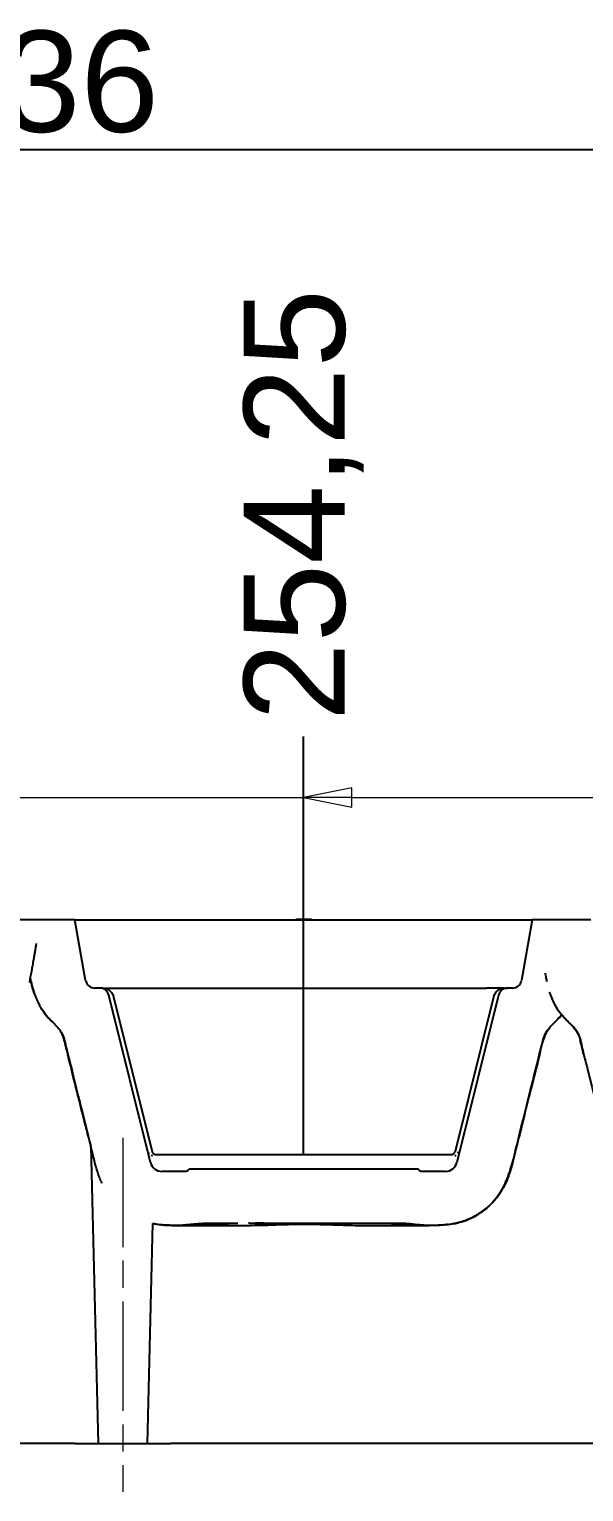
# Model space of a CAD drawing. Header units: millimetres. Extents: x 0 to 1486, y 0 to 1051.
# Drawn here: x 373.1 to 409.1, y 502.2 to 597.1 of the extents above; entities that cross this region are included whole.
import ezdxf

# ---------------------------------------------------------------- set-up
doc = ezdxf.new("R2010")
doc.units = ezdxf.units.MM
doc.header["$LTSCALE"] = 1.25
doc.linetypes.add('CHAIN', pattern=[0.3543, 0.2362, -0.0295, 0.0591, -0.0295])
for name, color, linetype, lineweight, true_color in [('Bemaßungen(DIN)', 7, 'Continuous', 5, 0x262659), ('Mittellinie(DIN)', 7, 'CHAIN', 15, 0x262659), ('Schraffur', 7, 'Continuous', 9, 0x1e1e47), ('Sichtbare Kanten(DIN)', 7, 'Continuous', 25, 0x262659)]:
    doc.layers.add(name, color=color, linetype=linetype, lineweight=lineweight, true_color=true_color)
doc.styles.add('Aktuell-DINGroßer Text', font='arial.ttf')
doc.dimstyles.new('STANDARD-DIN', dxfattribs={"dimscale": 1.25, "dimtxt": 5.25, "dimasz": 2.5, "dimexe": 3.175, "dimexo": 0, "dimgap": 0.8, "dimtad": 1, "dimrnd": 1e-08, "dimtxsty": 'Aktuell-DINGroßer Text', "dimcen": 0.09, "dimdle": 10, "dimclrd": 256, "dimclre": 256, "dimclrt": 256, "dimazin": 2, "dimtfac": 0.666667, "dimtmove": 0, "dimatfit": 3, "dimfxl": 1, "dimtolj": 1, "dimlwd": 25, "dimlwe": 25, "dimarcsym": 0})

# ---------------------------------------------------------------- blocks, each defined once
blk = doc.blocks.new('*D124')
at = {"layer": 'Bemaßungen(DIN)', "color": 250, "linetype": 'Continuous', "lineweight": 25, "true_color": 0x3f3f3f, "transparency": 16777216}
blk.add_line((390.888, 524.094), (390.888, 551.23), dxfattribs=at)
at = {"layer": 'Defpoints', "color": 0, "linetype": 'Continuous', "transparency": 16777216}
for p in [(390.888, 551.23), (645.138, 539.324), (390.888, 524.094)]:
    blk.add_point(p, dxfattribs=at)
at = {"layer": 'Bemaßungen(DIN)', "color": 179, "linetype": 'Continuous', "lineweight": 25, "true_color": 0x262659, "transparency": 16777216, "insert": (390.888, 552.23), "char_height": 6.5625, "attachment_point": 4, "rotation": 90, "style": 'Aktuell-DINGroßer Text'}
blk.add_mtext('\\A1;254,25', dxfattribs=at)
blk = doc.blocks.new('*D125')
at = {"layer": 'Bemaßungen(DIN)', "color": 250, "linetype": 'Continuous', "lineweight": 25, "true_color": 0x3f3f3f, "transparency": 16777216}
blk.add_line((355.388, 523.144), (355.388, 551.23), dxfattribs=at)
at = {"layer": 'Defpoints', "color": 0, "linetype": 'Continuous', "transparency": 16777216}
for p in [(355.388, 551.23), (645.138, 539.324), (355.388, 523.144)]:
    blk.add_point(p, dxfattribs=at)
at = {"layer": 'Bemaßungen(DIN)', "color": 179, "linetype": 'Continuous', "lineweight": 25, "true_color": 0x262659, "transparency": 16777216, "insert": (355.388, 552.23), "char_height": 6.5625, "attachment_point": 4, "rotation": 90, "style": 'Aktuell-DINGroßer Text'}
blk.add_mtext('\\A1;289,75', dxfattribs=at)
blk = doc.blocks.new('*D126')
at = {"layer": 'Bemaßungen(DIN)', "color": 250, "linetype": 'Continuous', "lineweight": 25, "true_color": 0x3f3f3f, "transparency": 16777216}
blk.add_line((321.888, 524.094), (321.888, 551.23), dxfattribs=at)
at = {"layer": 'Defpoints', "color": 0, "linetype": 'Continuous', "transparency": 16777216}
for p in [(321.888, 551.23), (645.138, 539.324), (321.888, 524.094)]:
    blk.add_point(p, dxfattribs=at)
at = {"layer": 'Bemaßungen(DIN)', "color": 179, "linetype": 'Continuous', "lineweight": 25, "true_color": 0x262659, "transparency": 16777216, "insert": (321.888, 552.23), "char_height": 6.5625, "attachment_point": 4, "rotation": 90, "style": 'Aktuell-DINGroßer Text'}
blk.add_mtext('\\A1;323,25', dxfattribs=at)
blk = doc.blocks.new('*D127')
at = {"layer": 'Bemaßungen(DIN)', "color": 250, "linetype": 'Continuous', "lineweight": 25, "true_color": 0x3f3f3f, "transparency": 16777216}
blk.add_line((288.388, 524.094), (288.388, 551.23), dxfattribs=at)
at = {"layer": 'Defpoints', "color": 0, "linetype": 'Continuous', "transparency": 16777216}
for p in [(288.388, 551.23), (645.138, 539.324), (288.388, 524.094)]:
    blk.add_point(p, dxfattribs=at)
at = {"layer": 'Bemaßungen(DIN)', "color": 179, "linetype": 'Continuous', "lineweight": 25, "true_color": 0x262659, "transparency": 16777216, "insert": (288.388, 552.23), "char_height": 6.5625, "attachment_point": 4, "rotation": 90, "style": 'Aktuell-DINGroßer Text'}
blk.add_mtext('\\A1;356,75', dxfattribs=at)
blk = doc.blocks.new('*D128')
at = {"layer": 'Bemaßungen(DIN)', "color": 250, "linetype": 'Continuous', "lineweight": 25, "true_color": 0x3f3f3f, "transparency": 16777216}
blk.add_line((254.888, 524.094), (254.888, 551.23), dxfattribs=at)
at = {"layer": 'Defpoints', "color": 0, "linetype": 'Continuous', "transparency": 16777216}
for p in [(254.888, 551.23), (645.138, 539.324), (254.888, 524.094)]:
    blk.add_point(p, dxfattribs=at)
at = {"layer": 'Bemaßungen(DIN)', "color": 179, "linetype": 'Continuous', "lineweight": 25, "true_color": 0x262659, "transparency": 16777216, "insert": (254.888, 552.23), "char_height": 6.5625, "attachment_point": 4, "rotation": 90, "style": 'Aktuell-DINGroßer Text'}
blk.add_mtext('\\A1;390,25', dxfattribs=at)
blk = doc.blocks.new('2DTransSymbol3')
at = {"layer": 'Bemaßungen(DIN)'}
for p, q in [((315.211, 438.309), (312.711, 437.809)), ((315.211, 437.309), (315.211, 438.309)), ((286.811, 437.809), (312.711, 437.809)), ((315.211, 437.809), (312.711, 437.809)), ((312.711, 437.809), (315.211, 437.309)), ((315.211, 437.809), (339.511, 437.809))]:
    blk.add_line(p, q, dxfattribs=at)
at = {"layer": 'Bemaßungen(DIN)', "flags": 128}
blk.add_lwpolyline([(315.211, 438.309), (312.711, 437.809), (315.211, 437.309), (315.211, 438.309)], dxfattribs=at)
at = {"layer": 'Bemaßungen(DIN)'}
blk.add_solid([(315.211, 438.309), (312.711, 437.809), (315.211, 437.309), (315.211, 438.309)], dxfattribs=at)
blk = doc.blocks.new('*D130')
at = {"layer": 'Bemaßungen(DIN)', "color": 250, "linetype": 'Continuous', "lineweight": 25, "true_color": 0x3f3f3f, "transparency": 16777216}
for p, q in [((305.138, 539.324), (305.138, 593.293)), ((441.138, 539.324), (441.138, 593.293)), ((308.263, 589.324), (438.013, 589.324))]:
    blk.add_line(p, q, dxfattribs=at)
at = {"layer": 'Bemaßungen(DIN)', "color": 250, "linetype": 'Continuous', "true_color": 0x3f3f3f, "transparency": 16777216}
for points in [[(308.263, 589.845), (308.263, 588.803), (305.138, 589.324)], [(438.013, 589.845), (438.013, 588.803), (441.138, 589.324)]]:
    blk.add_solid(points, dxfattribs=at)
at = {"layer": 'Defpoints', "color": 0, "linetype": 'Continuous', "transparency": 16777216}
for p in [(441.138, 589.324), (305.138, 539.324), (441.138, 539.324)]:
    blk.add_point(p, dxfattribs=at)
at = {"layer": 'Bemaßungen(DIN)', "color": 179, "linetype": 'Continuous', "lineweight": 25, "true_color": 0x262659, "transparency": 16777216, "insert": (366.2, 597.03), "char_height": 6.5625, "attachment_point": 1, "style": 'Aktuell-DINGroßer Text'}
blk.add_mtext('\\A1;136', dxfattribs=at)

msp = doc.modelspace()

# ---------------------------------------------------------------- hatches: boundary and pattern name
at = {"layer": 'Schraffur'}
h = msp.add_hatch(dxfattribs=at)
h.set_pattern_fill('ANSI31', color=256, scale=31.75, style=0)
h.set_pattern_definition([(45, (0, 0), (-2.80633, 2.80633), [])])
h.paths.add_polyline_path([(390.988, 539.329), (390.788, 539.329), (390.788, 539.324), (390.988, 539.324)])

# ---------------------------------------------------------------- linework, layer by layer
at = {"layer": 'Mittellinie(DIN)', "ltscale": 23.990969}
msp.add_line((379.138, 525.167), (379.138, 502.199), dxfattribs=at)
at = {"layer": 'Sichtbare Kanten(DIN)'}
for p, q in [((376.038, 539.324), (370.238, 539.324)), ((376.038, 539.324), (376.826, 539.324)), ((376.732, 535.39), (376.038, 539.324)), ((376.826, 539.324), (390.738, 539.324)), ((391.388, 539.334), (390.388, 539.334)), ((390.388, 539.324), (390.388, 539.334)), ((390.738, 539.329), (390.788, 539.329)), ((390.738, 539.324), (390.738, 539.329)), ((390.788, 539.324), (390.738, 539.324)), ((390.988, 539.329), (390.788, 539.329)), ((390.788, 539.329), (390.788, 539.324)), ((390.788, 539.324), (390.988, 539.324)), ((390.988, 539.329), (391.038, 539.329)), ((390.988, 539.324), (390.988, 539.329)), ((391.038, 539.324), (390.988, 539.324)), ((391.038, 539.324), (391.038, 539.329)), ((391.038, 539.324), (404.95, 539.324)), ((391.388, 539.324), (391.388, 539.334)), ((404.95, 539.324), (405.738, 539.324)), ((405.738, 539.324), (405.045, 535.39)), ((409.538, 539.324), (405.738, 539.324)), ((373.084, 535.324), (373.192, 535.324)), ((373.193, 535.324), (373.193, 535.324)), ((377.651, 534.894), (377.323, 534.894)), ((377.848, 534.894), (377.651, 534.894)), ((377.848, 534.894), (377.848, 534.894)), ((377.848, 534.894), (379.009, 534.894)), ((379.009, 534.894), (402.767, 534.894)), ((403.929, 534.894), (402.767, 534.894)), ((403.929, 534.894), (403.928, 534.894)), ((403.929, 534.894), (404.126, 534.894)), ((404.454, 534.894), (404.126, 534.894)), ((380.945, 523.562), (378.233, 534.439)), ((378.528, 534.379), (381.045, 524.283)), ((403.249, 534.379), (400.732, 524.283)), ((403.544, 534.439), (400.832, 523.562)), ((377.066, 524.632), (377.538, 505.324)), ((380.787, 524.194), (380.887, 524.219)), ((381.287, 524.094), (400.489, 524.094)), ((400.989, 524.194), (400.889, 524.219)), ((398.241, 523.144), (383.536, 523.144)), ((383.268, 522.994), (381.672, 522.994)), ((400.104, 522.994), (398.509, 522.994)), ((380.738, 505.324), (381.087, 519.607)), ((376.039, 505.324), (301.238, 505.324)), ((376.039, 505.324), (377.538, 505.324)), ((377.538, 505.324), (380.738, 505.324)), ((380.738, 505.324), (382.238, 505.324)), ((499.039, 505.324), (382.238, 505.324))]:
    msp.add_line(p, q, dxfattribs=at)
for centre, radius, start, end in [((377.323, 535.494), 0.6, 190, 270), ((377.651, 534.294), 0.6, 14, 90), ((404.126, 534.294), 0.6, 90, 166), ((404.454, 535.494), 0.6, 270, 350), ((381.672, 523.744), 0.75, 194, 270), ((400.104, 523.744), 0.75, 270, 346)]:
    msp.add_arc(centre, radius, start, end, dxfattribs=at)
for centre, major_axis, start_param, end_param in [((381.077, 524.226), (-0.103, 0.228), 1.992369, 2.529584), ((400.699, 524.226), (0.103, 0.228), 3.753602, 4.290815)]:
    msp.add_ellipse(centre, major_axis=major_axis, ratio=0.641959, start_param=start_param, end_param=end_param, dxfattribs=at)
for points, knots in [([(373.722, 539.37), (373.722, 539.37), (373.722, 539.37), (373.722, 539.369), (373.722, 539.368), (373.722, 539.366), (373.721, 539.364), (373.721, 539.359), (373.721, 539.356), (373.72, 539.346), (373.72, 539.339), (373.72, 539.33), (373.719, 539.327), (373.719, 539.324)], [0, 0, 0, 0, 0.00006756, 0.00006756, 0.000337804, 0.000337804, 0.00087831, 0.00087831, 0.001959497, 0.001959497, 0.004123614, 0.004123614, 0.005011456, 0.005011456, 0.005011456, 0.005011456]), ([(373.524, 537.777), (373.524, 537.777), (373.516, 537.73), (373.498, 537.626), (373.492, 537.59), (373.477, 537.504), (373.469, 537.454), (373.447, 537.324), (373.432, 537.24), (373.4, 537.058), (373.387, 536.982), (373.364, 536.852), (373.354, 536.799), (373.319, 536.603), (373.299, 536.486), (373.256, 536.238), (373.235, 536.114), (373.186, 535.842), (373.162, 535.709), (373.139, 535.593)], [0.6031435, 0.6031435, 0.6031435, 0.6031435, 0.6647575, 0.6647575, 0.6908763, 0.6908763, 0.7161682, 0.7161682, 0.7453957, 0.7453957, 0.7815811, 0.7815811, 0.8117989, 0.8117989, 0.9000352, 0.9000352, 0.9661231, 0.9661231, 1.0392044, 1.0392044, 1.0392044, 1.0392044]), ([(373.19, 535.324), (373.186, 535.343), (373.182, 535.363), (373.165, 535.446), (373.151, 535.514), (373.138, 535.584)], [5.19137726, 5.19137726, 5.19137726, 5.19137726, 5.19919106, 5.19919106, 5.22330644, 5.22330644, 5.22330644, 5.22330644]), ([(406.69, 535.324), (406.683, 535.355), (406.677, 535.387), (406.652, 535.51), (406.633, 535.611), (406.606, 535.76), (406.597, 535.811), (406.589, 535.858)], [5.01671927, 5.01671927, 5.01671927, 5.01671927, 5.02927575, 5.02927575, 5.06267941, 5.06267941, 5.08239951, 5.08239951, 5.08239951, 5.08239951]), ([(373.086, 535.324), (373.086, 535.324), (373.084, 535.315), (373.078, 535.284), (373.074, 535.266), (373.069, 535.243)], [0, 0, 0, 0, 0.02820622, 0.02820622, 0.04946421, 0.04946421, 0.04946421, 0.04946421]), ([(373.321, 534.786), (373.309, 534.825), (373.299, 534.862), (373.255, 535.024), (373.232, 535.126), (373.206, 535.245), (373.199, 535.278), (373.192, 535.316), (373.19, 535.324), (373.19, 535.324)], [0.1082459, 0.1082459, 0.1082459, 0.1082459, 0.1240155, 0.1240155, 0.1790898, 0.1790898, 0.2136669, 0.2136669, 0.2410018, 0.2410018, 0.2410018, 0.2410018]), ([(373.192, 535.324), (373.28, 534.907), (373.403, 534.45), (373.927, 533.344), (374.307, 532.956), (374.768, 532.495), (374.948, 532.319), (375.378, 531.695), (375.302, 531.601), (375.749, 529.906), (375.862, 529.467), (376.426, 527.131), (376.528, 526.784), (376.88, 525.356), (376.966, 525.033), (377.066, 524.632)], [-0.39929021, -0.39929021, -0.39929021, -0.39929021, -0.39679148, -0.39679148, -0.3931664, -0.3931664, -0.39090004, -0.39090004, -0.38611946, -0.38611946, -0.38445026, -0.38445026, -0.37727468, -0.37727468, -0.32049676, -0.32049676, -0.32049676, -0.32049676]), ([(373.416, 534.492), (373.416, 534.492), (373.416, 534.492), (373.412, 534.503), (373.413, 534.5), (373.393, 534.56), (373.367, 534.63), (373.321, 534.786)], [0.7907871, 0.7907871, 0.7907871, 0.7907871, 0.7921541, 0.7921541, 0.9250236, 0.9250236, 1.0599395, 1.0599395, 1.0599395, 1.0599395]), ([(377.848, 534.894), (377.917, 534.894), (377.986, 534.884), (378.116, 534.843), (378.177, 534.813), (378.289, 534.735), (378.34, 534.687), (378.439, 534.57), (378.487, 534.498), (378.52, 534.406), (378.524, 534.393), (378.528, 534.379)], [0, 0, 0, 0, 0.0206505, 0.0206505, 0.04066916, 0.04066916, 0.06156667, 0.06156667, 0.08663742, 0.08663742, 0.09083953, 0.09083953, 0.09083953, 0.09083953]), ([(403.249, 534.379), (403.257, 534.414), (403.271, 534.447), (403.308, 534.52), (403.333, 534.558), (403.407, 534.658), (403.464, 534.715), (403.595, 534.812), (403.673, 534.851), (403.811, 534.887), (403.87, 534.894), (403.928, 534.894)], [0.00000111, 0.00000111, 0.00000111, 0.00000111, 0.01070815, 0.01070815, 0.02441214, 0.02441214, 0.04800203, 0.04800203, 0.07335574, 0.07335574, 0.09085667, 0.09085667, 0.09085667, 0.09085667]), ([(407.63, 533.158), (407.602, 533.193), (407.573, 533.23), (407.383, 533.486), (407.228, 533.759), (407.051, 534.14), (406.99, 534.283), (406.922, 534.47), (406.91, 534.504), (406.888, 534.569), (406.878, 534.599), (406.868, 534.631), (406.867, 534.631), (406.867, 534.632), (406.867, 534.632), (406.867, 534.632), (406.867, 534.632), (406.867, 534.632), (406.867, 534.632), (406.867, 534.632), (406.867, 534.632), (406.867, 534.632)], [6.5142179, 6.5142179, 6.5142179, 6.5142179, 6.571912, 6.571912, 6.8763125, 6.8763125, 7.0272171, 7.0272171, 7.0627954, 7.0627954, 7.0894853, 7.0894853, 7.089798, 7.089798, 7.0899186, 7.0899186, 7.0899488, 7.0899488, 7.0899638, 7.0899638, 7.0899746, 7.0899746, 7.0899746, 7.0899746]), ([(374.282, 532.988), (374.166, 533.115), (374.046, 533.263), (373.886, 533.51), (373.852, 533.565), (373.82, 533.621)], [0.8253966, 0.8253966, 0.8253966, 0.8253966, 0.9052196, 0.9052196, 0.9273754, 0.9273754, 0.9273754, 0.9273754]), ([(374.606, 532.657), (374.6, 532.663), (374.583, 532.68), (374.542, 532.721), (374.494, 532.769), (374.441, 532.822), (374.443, 532.811), (374.281, 532.988)], [0, 0, 0, 0, 0.13168, 0.13168, 0.526671, 0.526671, 1.095072, 1.095072, 1.095072, 1.095072]), ([(387.372, 519.639), (388.216, 519.637), (389.286, 519.636), (391.204, 519.637), (391.773, 519.636), (393.437, 519.636), (393.462, 519.638), (394.645, 519.637), (394.96, 519.637), (396.666, 519.637), (397.088, 519.644), (398.373, 519.577), (398.975, 519.436), (400.774, 519.578), (401.25, 519.738), (402.082, 520.085), (402.596, 520.434), (403.343, 521.154), (403.728, 521.632), (404.376, 523.121), (404.537, 523.912), (405.501, 527.805), (405.599, 528.185), (405.917, 529.46), (406.142, 530.324), (406.403, 531.437), (406.466, 531.68), (406.816, 532.415), (407.194, 532.6), (407.641, 533.164)], [-3.644131, -3.644131, -3.644131, -3.644131, -3.487353, -3.487353, -3.421212, -3.421212, -3.293994, -3.293994, -3.239749, -3.239749, -3.043585, -3.043585, -2.657946, -2.657946, -2.348798, -2.348798, -1.776248, -1.776248, -1.290278, -1.290278, -0.798529, -0.798529, -0.642659, -0.642659, -0.313223, -0.313223, -0.220495, -0.220495, -0.002297, -0.002297, -0.002297, -0.002297]), ([(407.587, 533.088), (407.57, 533.068), (407.535, 533.028), (407.484, 532.971), (407.469, 532.956), (407.369, 532.851), (407.35, 532.832), (407.321, 532.803), (407.318, 532.8), (407.31, 532.791)], [0, 0, 0, 0, 0.095162, 0.095162, 0.273817, 0.273817, 0.809889, 0.809889, 1.094998, 1.094998, 1.094998, 1.094998]), ([(407.64, 533.152), (407.64, 533.152), (407.64, 533.152), (407.641, 533.158), (407.641, 533.163), (407.641, 533.164)], [12.2755904, 12.2755904, 12.2755904, 12.2755904, 12.3506044, 12.3506044, 12.9651301, 12.9651301, 12.9651301, 12.9651301]), ([(407.641, 533.164), (407.824, 532.938), (407.993, 532.77), (408.306, 532.458), (408.474, 532.287), (408.8, 531.797), (408.866, 531.506), (409.023, 530.776), (409.101, 530.466), (409.487, 529.019), (409.76, 527.872), (410.736, 523.906), (410.86, 523.432), (411.14, 522.488), (411.364, 521.978), (412.032, 521.034), (412.468, 520.593), (413.681, 519.808), (414.283, 519.66), (415.888, 519.376), (416.813, 519.555), (418.296, 519.662), (419.441, 519.636), (420.104, 519.637)], [-4.9801344, -4.9801344, -4.9801344, -4.9801344, -4.977648, -4.977648, -4.9747138, -4.9747138, -4.9702324, -4.9702324, -4.9668738, -4.9668738, -4.9544858, -4.9544858, -4.9239441, -4.9239441, -4.8567962, -4.8567962, -4.7928365, -4.7928365, -4.7144891, -4.7144891, -4.4611156, -4.4611156, -4.2614437, -4.2614437, -4.2614437, -4.2614437]), ([(408.106, 532.657), (408.069, 532.694), (407.962, 532.801), (407.889, 532.875), (407.856, 532.906), (407.781, 532.988)], [0, 0, 0, 0, 0.830661, 0.830661, 1.095169, 1.095169, 1.095169, 1.095169]), ([(408.638, 532.038), (408.533, 532.231), (408.406, 532.377), (408.119, 532.656), (408.033, 532.734), (407.948, 532.817)], [5.4509267, 5.4509267, 5.4509267, 5.4509267, 5.8299963, 5.8299963, 5.9977858, 5.9977858, 5.9977858, 5.9977858]), ([(375.175, 531.973), (375.175, 531.973), (375.16, 532.001), (375.152, 532.015), (375.149, 532.02), (375.149, 532.02)], [0.5841657, 0.5841657, 0.5841657, 0.5841657, 0.9671871, 0.9671871, 1.0655927, 1.0655927, 1.0655927, 1.0655927]), ([(375.243, 531.826), (375.243, 531.826), (375.243, 531.827), (375.237, 531.84), (375.223, 531.874), (375.192, 531.94), (375.184, 531.955), (375.176, 531.972), (375.174, 531.976), (375.172, 531.979)], [0.2897844, 0.2897844, 0.2897844, 0.2897844, 0.2976946, 0.2976946, 0.3418645, 0.3418645, 0.4055819, 0.4055819, 0.4342417, 0.4342417, 0.4342417, 0.4342417]), ([(406.862, 532.333), (406.843, 532.307), (406.823, 532.281), (406.772, 532.208), (406.739, 532.158), (406.664, 532.032), (406.621, 531.951), (406.545, 531.789), (406.511, 531.707), (406.439, 531.515), (406.403, 531.403), (406.364, 531.261), (406.355, 531.23), (406.348, 531.2)], [12.2833561, 12.2833561, 12.2833561, 12.2833561, 12.2997501, 12.2997501, 12.3234645, 12.3234645, 12.3524494, 12.3524494, 12.3787584, 12.3787584, 12.4139626, 12.4139626, 12.4236431, 12.4236431, 12.4236431, 12.4236431]), ([(406.712, 532.143), (406.624, 532.005), (406.539, 531.83), (406.424, 531.482), (406.393, 531.374), (406.362, 531.26)], [0.20660695, 0.20660695, 0.20660695, 0.20660695, 0.26852783, 0.26852783, 0.29283021, 0.29283021, 0.29283021, 0.29283021]), ([(406.62, 531.997), (406.62, 531.997), (406.606, 531.97), (406.592, 531.942), (406.589, 531.937), (406.589, 531.937)], [0.0348995, 0.0348995, 0.0348995, 0.0348995, 0.5477265, 0.5477265, 0.6016797, 0.6016797, 0.6016797, 0.6016797]), ([(408.675, 531.973), (408.675, 531.973), (408.66, 532.001), (408.652, 532.015), (408.649, 532.02), (408.649, 532.02)], [0.5841657, 0.5841657, 0.5841657, 0.5841657, 0.9671871, 0.9671871, 1.0655927, 1.0655927, 1.0655927, 1.0655927]), ([(408.743, 531.826), (408.743, 531.826), (408.743, 531.827), (408.737, 531.84), (408.723, 531.874), (408.692, 531.94), (408.684, 531.955), (408.676, 531.972), (408.674, 531.976), (408.672, 531.979)], [0.2897844, 0.2897844, 0.2897844, 0.2897844, 0.2976946, 0.2976946, 0.3418645, 0.3418645, 0.4055819, 0.4055819, 0.4342417, 0.4342417, 0.4342417, 0.4342417]), ([(375.464, 531.048), (375.456, 531.08), (375.449, 531.113), (375.422, 531.229), (375.4, 531.322), (375.36, 531.477), (375.342, 531.538), (375.33, 531.579), (375.328, 531.585), (375.328, 531.585)], [0.698475, 0.698475, 0.698475, 0.698475, 0.7174603, 0.7174603, 0.7605242, 0.7605242, 0.7974374, 0.7974374, 0.8117655, 0.8117655, 0.8117655, 0.8117655]), ([(375.48, 530.973), (375.477, 530.989), (375.473, 531.006), (375.454, 531.092), (375.436, 531.172), (375.434, 531.182), (375.434, 531.183), (375.434, 531.183)], [0.4074606, 0.4074606, 0.4074606, 0.4074606, 0.4337295, 0.4337295, 0.5216527, 0.5216527, 0.5309983, 0.5309983, 0.5309983, 0.5309983]), ([(375.498, 530.893), (375.498, 530.893), (375.498, 530.893), (375.498, 530.893), (375.498, 530.893), (375.497, 530.899), (375.49, 530.929), (375.474, 531.003), (375.469, 531.024), (375.469, 531.024)], [0.0052558, 0.0052558, 0.0052558, 0.0052558, 0.0068865, 0.0068865, 0.0157226, 0.0157226, 0.1149177, 0.1149177, 0.1941304, 0.1941304, 0.1941304, 0.1941304]), ([(406.259, 530.823), (406.258, 530.818), (406.257, 530.814), (406.206, 530.575), (406.156, 530.333), (406.015, 529.778), (405.925, 529.464), (405.846, 529.154)], [12.4634457, 12.4634457, 12.4634457, 12.4634457, 12.4648031, 12.4648031, 12.5389396, 12.5389396, 12.6371953, 12.6371953, 12.6371953, 12.6371953]), ([(408.964, 531.047), (408.964, 531.047), (408.964, 531.047), (408.952, 531.098), (408.94, 531.153), (408.906, 531.296), (408.881, 531.397), (408.852, 531.505), (408.843, 531.534), (408.833, 531.569), (408.83, 531.579), (408.828, 531.584), (408.828, 531.585), (408.828, 531.585)], [3.1214054, 3.1214054, 3.1214054, 3.1214054, 3.1214902, 3.1214902, 3.1511716, 3.1511716, 3.1956554, 3.1956554, 3.215812, 3.215812, 3.2302688, 3.2302688, 3.2348622, 3.2348622, 3.2348622, 3.2348622]), ([(408.997, 530.896), (408.995, 530.909), (408.982, 530.964), (408.971, 531.017), (408.969, 531.024), (408.969, 531.024)], [0, 0, 0, 0, 0.11353, 0.11353, 0.167424, 0.167424, 0.167424, 0.167424]), ([(376.588, 526.53), (376.563, 526.627), (376.538, 526.727), (376.289, 527.713), (376.056, 528.647), (375.772, 529.783), (375.668, 530.209), (375.584, 530.557)], [0.6917867, 0.6917867, 0.6917867, 0.6917867, 0.7025086, 0.7025086, 0.7959043, 0.7959043, 0.8607213, 0.8607213, 0.8607213, 0.8607213]), ([(377.066, 524.631), (377.006, 524.871), (376.945, 525.112), (376.846, 525.503), (376.809, 525.652), (376.68, 526.167), (376.587, 526.542), (376.468, 527.026), (376.439, 527.144), (376.375, 527.402), (376.34, 527.543), (376.276, 527.795), (376.247, 527.911), (376.197, 528.105), (376.178, 528.183), (376.146, 528.305), (376.136, 528.349), (376.116, 528.425), (376.108, 528.459), (376.088, 528.538), (376.076, 528.584), (376.055, 528.669), (376.046, 528.708), (376.019, 528.819), (376.002, 528.889), (375.959, 529.067), (375.931, 529.18), (375.893, 529.338), (375.882, 529.383), (375.866, 529.449), (375.861, 529.469), (375.853, 529.503), (375.849, 529.517), (375.841, 529.55), (375.836, 529.569), (375.827, 529.604), (375.823, 529.621), (375.814, 529.657), (375.809, 529.677), (375.796, 529.728), (375.789, 529.757), (375.767, 529.842), (375.756, 529.884), (375.734, 529.968), (375.724, 530.004), (375.712, 530.049), (375.709, 530.061), (375.709, 530.062), (375.709, 530.062), (375.709, 530.062)], [0, 0, 0, 0, 0.0744877, 0.0744877, 0.1208286, 0.1208286, 0.2349907, 0.2349907, 0.2714748, 0.2714748, 0.3146581, 0.3146581, 0.354502, 0.354502, 0.3804551, 0.3804551, 0.3939541, 0.3939541, 0.4041745, 0.4041745, 0.4189339, 0.4189339, 0.4337575, 0.4337575, 0.461873, 0.461873, 0.5041023, 0.5041023, 0.519956, 0.519956, 0.5261663, 0.5261663, 0.5304714, 0.5304714, 0.5365008, 0.5365008, 0.5423399, 0.5423399, 0.5506989, 0.5506989, 0.5656136, 0.5656136, 0.5979043, 0.5979043, 0.6408033, 0.6408033, 0.6786519, 0.6786519, 0.6799996, 0.6799996, 0.6799996, 0.6799996]), ([(406.117, 530.255), (406.109, 530.224), (406.101, 530.191), (406.073, 530.076), (406.05, 529.985), (406.008, 529.815), (405.987, 529.733), (405.923, 529.478), (405.88, 529.305), (405.751, 528.794), (405.668, 528.459), (405.5, 527.782), (405.413, 527.434), (405.067, 526.047), (404.805, 525.015), (404.457, 523.575), (404.354, 523.178), (404.087, 522.416), (403.92, 522.047), (403.555, 521.455), (403.374, 521.215), (403.022, 520.836), (402.857, 520.684), (402.651, 520.517), (402.611, 520.486), (402.55, 520.44), (402.527, 520.423), (402.481, 520.389), (402.458, 520.373), (402.422, 520.347), (402.408, 520.337), (402.377, 520.316), (402.363, 520.306), (402.322, 520.279), (402.306, 520.268), (402.261, 520.238), (402.245, 520.228), (402.209, 520.205), (402.2, 520.2), (402.171, 520.182), (402.148, 520.167), (402.102, 520.14), (402.079, 520.126), (402.017, 520.09), (401.977, 520.068), (401.843, 519.995), (401.748, 519.948), (401.402, 519.793), (401.148, 519.709), (400.751, 519.615), (400.611, 519.588), (400.287, 519.538), (400.105, 519.52), (399.832, 519.502), (399.732, 519.497), (399.63, 519.493)], [4.08157, 4.08157, 4.08157, 4.08157, 4.093286, 4.093286, 4.121328, 4.121328, 4.146354, 4.146354, 4.20029, 4.20029, 4.304546, 4.304546, 4.412182, 4.412182, 4.734616, 4.734616, 4.857162, 4.857162, 4.977617, 4.977617, 5.067065, 5.067065, 5.132843, 5.132843, 5.148528, 5.148528, 5.15859, 5.15859, 5.171509, 5.171509, 5.184616, 5.184616, 5.205706, 5.205706, 5.256909, 5.256909, 5.277506, 5.277506, 5.283278, 5.283278, 5.293293, 5.293293, 5.301667, 5.301667, 5.315844, 5.315844, 5.347913, 5.347913, 5.430698, 5.430698, 5.473282, 5.473282, 5.528841, 5.528841, 5.560514, 5.560514, 5.560514, 5.560514]), ([(406.159, 530.418), (406.131, 530.3), (406.103, 530.178), (405.927, 529.453), (405.524, 527.866), (405.085, 526.085), (404.97, 525.621), (404.324, 523.108), (404.264, 522.643), (403.538, 521.402), (403.174, 520.904), (402.526, 520.418), (402.498, 520.398), (402.471, 520.378)], [0.3457909, 0.3457909, 0.3457909, 0.3457909, 0.3661478, 0.3661478, 0.4653958, 0.4653958, 0.5003719, 0.5003719, 0.655373, 0.655373, 0.7275896, 0.7275896, 0.7308141, 0.7308141, 0.7308141, 0.7308141]), ([(406.143, 530.361), (406.143, 530.361), (406.141, 530.353), (406.13, 530.309), (406.117, 530.256), (406.094, 530.166)], [1.48754044, 1.48754044, 1.48754044, 1.48754044, 1.51626042, 1.51626042, 1.57046084, 1.57046084, 1.57046084, 1.57046084]), ([(376.331, 527.547), (376.287, 527.717), (376.244, 527.887), (376.177, 528.155), (376.153, 528.254), (376.129, 528.351)], [0.31248813, 0.31248813, 0.31248813, 0.31248813, 0.3652318, 0.3652318, 0.39586756, 0.39586756, 0.39586756, 0.39586756]), ([(377.792, 522.221), (377.792, 522.221), (377.785, 522.235), (377.753, 522.307), (377.707, 522.411), (377.614, 522.647), (377.574, 522.76), (377.522, 522.915), (377.507, 522.962), (377.496, 522.997), (377.501, 522.982), (377.479, 523.051), (377.448, 523.15), (377.359, 523.46), (377.316, 523.623), (377.226, 523.981), (377.222, 523.998), (377.213, 524.032), (377.204, 524.071), (377.162, 524.237), (377.14, 524.326), (377.1, 524.49), (377.087, 524.541), (377.07, 524.609), (377.068, 524.616), (377.067, 524.623)], [8.694237, 8.694237, 8.694237, 8.694237, 8.741344, 8.741344, 8.821179, 8.821179, 8.906656, 8.906656, 8.983946, 8.983946, 9.085587, 9.085587, 9.214277, 9.214277, 9.428784, 9.428784, 9.536176, 9.536176, 9.647742, 9.647742, 9.726831, 9.726831, 9.757536, 9.757536, 9.761143, 9.761143, 9.761143, 9.761143]), ([(377.267, 523.817), (377.267, 523.817), (377.261, 523.842), (377.233, 523.952), (377.213, 524.031), (377.16, 524.245), (377.118, 524.417), (377.077, 524.583), (377.069, 524.617), (377.069, 524.617)], [7.3592972, 7.3592972, 7.3592972, 7.3592972, 7.4161995, 7.4161995, 7.4918357, 7.4918357, 7.6709718, 7.6709718, 7.7622589, 7.7622589, 7.7622589, 7.7622589]), ([(381.045, 524.283), (381.051, 524.257), (381.062, 524.232), (381.091, 524.187), (381.109, 524.167), (381.15, 524.133), (381.173, 524.12), (381.223, 524.101), (381.25, 524.095), (381.28, 524.094), (381.284, 524.094), (381.287, 524.094)], [0, 0, 0, 0, 0.0080009, 0.0080009, 0.01597702, 0.01597702, 0.02393362, 0.02393362, 0.03189668, 0.03189668, 0.03302102, 0.03302102, 0.03302102, 0.03302102]), ([(400.489, 524.094), (400.516, 524.094), (400.543, 524.098), (400.593, 524.115), (400.617, 524.128), (400.66, 524.159), (400.679, 524.179), (400.709, 524.223), (400.721, 524.247), (400.73, 524.276), (400.731, 524.28), (400.732, 524.283)], [0, 0, 0, 0, 0.00800071, 0.00800071, 0.01597675, 0.01597675, 0.02393328, 0.02393328, 0.03189641, 0.03189641, 0.03302102, 0.03302102, 0.03302102, 0.03302102]), ([(377.357, 523.479), (377.357, 523.479), (377.356, 523.48), (377.354, 523.489), (377.351, 523.499), (377.351, 523.499)], [8.30748598, 8.30748598, 8.30748598, 8.30748598, 8.33323129, 8.33323129, 8.36987201, 8.36987201, 8.36987201, 8.36987201]), ([(383.381, 523.072), (383.375, 523.065), (383.369, 523.058), (383.357, 523.044), (383.351, 523.037), (383.345, 523.03)], [-0.00559027, -0.00559027, -0.00559027, -0.00559027, -0.00279349, -0.00279349, 0, 0, 0, 0]), ([(383.536, 523.144), (383.519, 523.144), (383.503, 523.142), (383.471, 523.134), (383.456, 523.128), (383.417, 523.108), (383.397, 523.091), (383.381, 523.072)], [-0.01603852, -0.01603852, -0.01603852, -0.01603852, -0.01167072, -0.01167072, -0.00732242, -0.00732242, -0.00000056, -0.00000056, -0.00000056, -0.00000056]), ([(398.395, 523.072), (398.385, 523.085), (398.373, 523.096), (398.347, 523.115), (398.333, 523.123), (398.292, 523.139), (398.266, 523.144), (398.241, 523.144)], [-0.01614564, -0.01614564, -0.01614564, -0.01614564, -0.01179334, -0.01179334, -0.00744309, -0.00744309, -0.00000054, -0.00000054, -0.00000054, -0.00000054]), ([(398.431, 523.03), (398.425, 523.037), (398.419, 523.044), (398.407, 523.058), (398.401, 523.065), (398.395, 523.072)], [-0.005625772, -0.005625772, -0.005625772, -0.005625772, -0.002811067, -0.002811067, -0.000011557, -0.000011557, -0.000011557, -0.000011557]), ([(383.345, 523.03), (383.34, 523.023), (383.334, 523.018), (383.321, 523.008), (383.314, 523.004), (383.293, 522.996), (383.28, 522.994), (383.268, 522.994)], [-0.008074754, -0.008074754, -0.008074754, -0.008074754, -0.005897965, -0.005897965, -0.003720861, -0.003720861, -0.000004968, -0.000004968, -0.000004968, -0.000004968]), ([(398.509, 522.994), (398.501, 522.994), (398.493, 522.995), (398.477, 522.999), (398.469, 523.002), (398.45, 523.012), (398.439, 523.02), (398.431, 523.03)], [-0.007980929, -0.007980929, -0.007980929, -0.007980929, -0.005820159, -0.005820159, -0.003652784, -0.003652784, 0, 0, 0, 0]), ([(403.315, 521.162), (403.289, 521.131), (403.262, 521.1), (403.207, 521.037), (403.178, 521.005), (403.111, 520.935), (403.073, 520.896), (403.003, 520.826), (402.969, 520.794), (402.936, 520.763)], [2.5382242, 2.5382242, 2.5382242, 2.5382242, 2.5504272, 2.5504272, 2.56343924, 2.56343924, 2.58102915, 2.58102915, 2.5978376, 2.5978376, 2.5978376, 2.5978376]), ([(402.471, 520.378), (402.225, 520.201), (401.982, 520.058), (401.658, 519.904), (401.576, 519.867), (401.404, 519.798), (401.314, 519.765), (401.078, 519.689), (400.931, 519.649), (400.447, 519.543), (400.102, 519.505), (399.123, 519.456), (398.485, 519.467), (397.634, 519.464), (397.42, 519.464), (396.885, 519.463), (396.564, 519.462), (395.752, 519.459), (395.268, 519.459), (394.302, 519.465), (393.783, 519.475), (393.217, 519.495), (393.167, 519.496), (393.116, 519.498)], [0, 0, 0, 0, 0.0973932, 0.0973932, 0.1258286, 0.1258286, 0.1545067, 0.1545067, 0.2000918, 0.2000918, 0.3032903, 0.3032903, 0.4944243, 0.4944243, 0.5586219, 0.5586219, 0.6549288, 0.6549288, 0.8022434, 0.8022434, 0.9576306, 0.9576306, 0.9728439, 0.9728439, 0.9728439, 0.9728439]), ([(402.881, 520.714), (402.877, 520.71), (402.876, 520.708), (402.875, 520.708), (402.875, 520.708), (402.875, 520.708)], [1.19124724, 1.19124724, 1.19124724, 1.19124724, 1.20770196, 1.20770196, 1.20795484, 1.20795484, 1.20795484, 1.20795484]), ([(381.087, 519.607), (381.61, 519.506), (382.126, 519.489), (383.33, 519.501), (383.674, 519.621), (384.976, 519.643), (385.563, 519.642), (386.605, 519.64)], [-5.023867, -5.023867, -5.023867, -5.023867, -4.673731, -4.673731, -3.928766, -3.928766, -3.69603, -3.69603, -3.69603, -3.69603]), ([(382.251, 519.489), (382.234, 519.489), (382.217, 519.49), (381.987, 519.497), (381.775, 519.509), (381.399, 519.551), (381.241, 519.574), (381.087, 519.604)], [0.7938502, 0.7938502, 0.7938502, 0.7938502, 0.7990344, 0.7990344, 0.8656055, 0.8656055, 0.9129327, 0.9129327, 0.9129327, 0.9129327]), ([(381.369, 519.549), (381.29, 519.56), (381.225, 519.572), (381.14, 519.589), (381.113, 519.595), (381.091, 519.602), (381.087, 519.603), (381.087, 519.604)], [0.54309988, 0.54309988, 0.54309988, 0.54309988, 0.58444314, 0.58444314, 0.61824042, 0.61824042, 0.63729843, 0.63729843, 0.63729843, 0.63729843]), ([(388.684, 519.498), (388.034, 519.475), (387.383, 519.463), (386.321, 519.458), (385.853, 519.459), (384.902, 519.463), (384.412, 519.463), (383.071, 519.467), (382.212, 519.427), (381.369, 519.549)], [0, 0, 0, 0, 0.1956197, 0.1956197, 0.3344143, 0.3344143, 0.4811936, 0.4811936, 0.7367527, 0.7367527, 0.7367527, 0.7367527]), ([(382.696, 519.481), (382.659, 519.481), (382.619, 519.481), (382.541, 519.482), (382.502, 519.482), (382.432, 519.483), (382.401, 519.484), (382.317, 519.487), (382.264, 519.488), (382.172, 519.492), (382.131, 519.494), (382.05, 519.499), (382.01, 519.501), (381.951, 519.505), (381.929, 519.506), (381.909, 519.508)], [0, 0, 0, 0, 0.01351158, 0.01351158, 0.02547962, 0.02547962, 0.03492616, 0.03492616, 0.05065559, 0.05065559, 0.06437869, 0.06437869, 0.08073653, 0.08073653, 0.09023466, 0.09023466, 0.09023466, 0.09023466]), ([(393.117, 519.501), (392.912, 519.507), (392.681, 519.513), (389.932, 519.589), (389.098, 519.48), (386.976, 519.465), (386.791, 519.467), (384.152, 519.48), (383.193, 519.475), (382.584, 519.481)], [1.3028138, 1.3028138, 1.3028138, 1.3028138, 1.3391906, 1.3391906, 1.6731479, 1.6731479, 1.7647837, 1.7647837, 1.9800768, 1.9800768, 1.9800768, 1.9800768]), ([(383.209, 519.49), (383.209, 519.49), (383.202, 519.49), (383.168, 519.489), (383.142, 519.489), (383.066, 519.487), (383.023, 519.486), (382.903, 519.483), (382.831, 519.482), (382.732, 519.481), (382.714, 519.481), (382.696, 519.481)], [0.4591412, 0.4591412, 0.4591412, 0.4591412, 0.4928875, 0.4928875, 0.5301036, 0.5301036, 0.55892, 0.55892, 0.5900835, 0.5900835, 0.596544, 0.596544, 0.596544, 0.596544]), ([(385.136, 519.5), (385.136, 519.5), (385.132, 519.5), (385.115, 519.499), (385.096, 519.499), (385.039, 519.497), (384.998, 519.496), (384.886, 519.493), (384.81, 519.491), (384.551, 519.486), (384.359, 519.483), (384.093, 519.48), (384.017, 519.479), (383.86, 519.478), (383.779, 519.478), (383.616, 519.478), (383.534, 519.479), (383.385, 519.479), (383.315, 519.48), (383.121, 519.481), (382.992, 519.482), (382.862, 519.482)], [0.4330443, 0.4330443, 0.4330443, 0.4330443, 0.4434024, 0.4434024, 0.4614672, 0.4614672, 0.4837078, 0.4837078, 0.5168572, 0.5168572, 0.5930659, 0.5930659, 0.6216909, 0.6216909, 0.6474945, 0.6474945, 0.6712818, 0.6712818, 0.6930256, 0.6930256, 0.7321106, 0.7321106, 0.7321106, 0.7321106]), ([(387.372, 519.638), (387.372, 519.638), (387.372, 519.638), (387.371, 519.638), (387.371, 519.638), (387.371, 519.638), (387.371, 519.638), (387.371, 519.638), (387.371, 519.638), (387.368, 519.638), (387.366, 519.638), (387.341, 519.638), (387.325, 519.638), (387.305, 519.638), (387.3, 519.638), (387.3, 519.638)], [0, 0, 0, 0, 0.00001151, 0.00001151, 0.00005755, 0.00005755, 0.00014962, 0.00014962, 0.00033862, 0.00033862, 0.00235475, 0.00235475, 0.02167083, 0.02167083, 0.03915993, 0.03915993, 0.03915993, 0.03915993]), ([(388.328, 519.636), (388.316, 519.637), (388.304, 519.637), (388.16, 519.637), (388.026, 519.638), (387.849, 519.637), (387.805, 519.637), (387.763, 519.637)], [2.50115548, 2.50115548, 2.50115548, 2.50115548, 2.50479299, 2.50479299, 2.54482568, 2.54482568, 2.55823649, 2.55823649, 2.55823649, 2.55823649]), ([(399.058, 519.483), (399.046, 519.483), (399.035, 519.483), (398.876, 519.482), (398.736, 519.481), (398.527, 519.48), (398.453, 519.479), (398.338, 519.479), (398.298, 519.479), (398.199, 519.478), (398.137, 519.478), (398.035, 519.479), (397.993, 519.479), (397.897, 519.479), (397.845, 519.48), (397.697, 519.481), (397.607, 519.482), (397.347, 519.484), (397.178, 519.486), (396.91, 519.491), (396.805, 519.494), (396.676, 519.498), (396.636, 519.499), (396.598, 519.5), (396.59, 519.501), (396.59, 519.501)], [5.6182342, 5.6182342, 5.6182342, 5.6182342, 5.6216092, 5.6216092, 5.666364, 5.666364, 5.6904037, 5.6904037, 5.7022727, 5.7022727, 5.7203436, 5.7203436, 5.7346564, 5.7346564, 5.7547234, 5.7547234, 5.7943361, 5.7943361, 5.8574511, 5.8574511, 5.8983958, 5.8983958, 5.9237982, 5.9237982, 5.9407826, 5.9407826, 5.9407826, 5.9407826]), ([(399.308, 519.484), (399.262, 519.483), (399.22, 519.483), (399.132, 519.482), (399.087, 519.483), (398.972, 519.484), (398.909, 519.485), (398.742, 519.487), (398.686, 519.489), (398.652, 519.489), (398.647, 519.489), (398.647, 519.489)], [0, 0, 0, 0, 0.0155511, 0.0155511, 0.0358324, 0.0358324, 0.0722434, 0.0722434, 0.1428609, 0.1428609, 0.1692922, 0.1692922, 0.1692922, 0.1692922]), ([(400.273, 519.544), (400.273, 519.544), (400.273, 519.544), (400.267, 519.544), (400.24, 519.541), (400.174, 519.533), (400.133, 519.529), (399.982, 519.515), (399.873, 519.506), (399.679, 519.495), (399.631, 519.493), (399.556, 519.49), (399.533, 519.489), (399.479, 519.487), (399.448, 519.486), (399.39, 519.485), (399.362, 519.484), (399.326, 519.484), (399.317, 519.484), (399.308, 519.484)], [0.4523663, 0.4523663, 0.4523663, 0.4523663, 0.4561857, 0.4561857, 0.4834548, 0.4834548, 0.5118747, 0.5118747, 0.5778611, 0.5778611, 0.5954226, 0.5954226, 0.6025534, 0.6025534, 0.611643, 0.611643, 0.6203995, 0.6203995, 0.6234337, 0.6234337, 0.6234337, 0.6234337]), ([(400.878, 519.648), (400.78, 519.625), (400.682, 519.606), (400.598, 519.591), (400.58, 519.588), (400.558, 519.585), (400.553, 519.584), (400.553, 519.584)], [0, 0, 0, 0, 0.05240104, 0.05240104, 0.0693247, 0.0693247, 0.08312529, 0.08312529, 0.08312529, 0.08312529]), ([(402.078, 520.127), (402.078, 520.127), (402.077, 520.127), (402.075, 520.126), (402.067, 520.121), (402.015, 520.091), (401.975, 520.068), (401.893, 520.024), (401.861, 520.007), (401.797, 519.975), (401.768, 519.96), (401.683, 519.92), (401.622, 519.892), (401.527, 519.852), (401.495, 519.839), (401.43, 519.813), (401.397, 519.801), (401.332, 519.778), (401.3, 519.767), (401.211, 519.737), (401.159, 519.721), (401.067, 519.695), (401.025, 519.684), (400.949, 519.664), (400.914, 519.656), (400.878, 519.648)], [0.3693661, 0.3693661, 0.3693661, 0.3693661, 0.3750834, 0.3750834, 0.4207563, 0.4207563, 0.4570167, 0.4570167, 0.4752556, 0.4752556, 0.4882558, 0.4882558, 0.5095164, 0.5095164, 0.5200175, 0.5200175, 0.53053, 0.53053, 0.5410555, 0.5410555, 0.5623956, 0.5623956, 0.5833295, 0.5833295, 0.6022503, 0.6022503, 0.6022503, 0.6022503]), ([(401.199, 519.734), (401.199, 519.734), (401.199, 519.734), (401.197, 519.734), (401.172, 519.726), (401.124, 519.712)], [0.35692456, 0.35692456, 0.35692456, 0.35692456, 0.35842872, 0.35842872, 0.41707384, 0.41707384, 0.41707384, 0.41707384])]:
    msp.add_open_spline(points, degree=3, knots=knots, dxfattribs=at)
for points in [[(373.138, 535.591), (373.119, 535.492), (373.102, 535.409), (373.083, 535.324)], [(373.825, 533.612), (373.825, 533.612), (373.826, 533.611), (373.823, 533.616)], [(373.891, 533.508), (373.891, 533.508), (373.88, 533.524), (373.876, 533.532)], [(407.64, 533.152), (407.622, 533.13), (407.605, 533.108), (407.587, 533.088)], [(407.638, 533.15), (407.631, 533.14), (407.623, 533.131), (407.616, 533.122)], [(407.64, 533.152), (407.64, 533.152), (407.64, 533.152), (407.64, 533.152)], [(375.404, 531.292), (375.324, 531.609), (375.249, 531.839), (375.139, 532.038)], [(406.52, 531.761), (406.464, 531.624), (406.418, 531.471), (406.383, 531.333)], [(375.576, 530.589), (375.538, 530.746), (375.504, 530.886), (375.475, 531.006)], [(406.336, 531.153), (406.329, 531.123), (406.325, 531.107), (406.325, 531.107)], [(408.965, 531.042), (408.961, 531.059), (408.957, 531.075), (408.953, 531.09)], [(409.075, 530.589), (409.037, 530.744), (409.003, 530.882), (408.973, 531.005)], [(376.146, 528.308), (376.127, 528.385), (376.107, 528.463), (376.087, 528.541)], [(377.054, 524.67), (377.053, 524.672), (377.052, 524.675), (377.052, 524.677)], [(381.045, 524.283), (381.045, 524.283), (381.045, 524.283), (381.045, 524.283)], [(381.287, 524.094), (381.287, 524.094), (381.287, 524.094), (381.287, 524.094)], [(400.489, 524.094), (400.489, 524.094), (400.489, 524.094), (400.489, 524.094)], [(400.732, 524.283), (400.732, 524.283), (400.732, 524.283), (400.732, 524.283)], [(382.151, 519.496), (382.151, 519.496), (382.141, 519.497), (382.12, 519.497)], [(386.619, 519.637), (386.614, 519.637), (386.61, 519.637), (386.605, 519.637)], [(399.723, 519.499), (399.68, 519.497), (399.661, 519.496), (399.661, 519.496)], [(402.143, 520.167), (402.117, 520.151), (402.102, 520.143), (402.102, 520.143)]]:
    msp.add_open_spline(points, degree=3, dxfattribs=at)

# ---------------------------------------------------------------- block references
at = {"layer": 'Bemaßungen(DIN)', "xscale": 1.25, "yscale": 1.25, "zscale": 1.25}
msp.add_blockref('2DTransSymbol3', (0, 0), dxfattribs=at)

# ---------------------------------------------------------------- dimensions: what is measured, and where the dimension line sits
at = {"layer": 'Bemaßungen(DIN)', "color": 250, "linetype": 'Continuous', "lineweight": 25, "true_color": 0x3f3f3f}
dim = msp.add_linear_dim(base=(441.138, 589.324), p1=(305.138, 539.324), p2=(441.138, 539.324), angle=180, dimstyle='STANDARD-DIN', override={"dimgap": 0.8, "dimdec": 2, "dimtol": 0, "dimlim": 0, "dimtp": 0, "dimtm": 0, "dimtdec": 2, "dimtofl": 0, "dimatfit": 1}, dxfattribs=at)
dim.commit()
dim.dimension.update_dxf_attribs({"geometry": '*D130', "text_midpoint": (373.138, 589.324), "dimtype": 160})
for feature_location, offset, picture, middle in [((254.888, 524.094), (0, 27.136), '*D128', (254.888, 565.874)), ((288.388, 524.094), (0, 27.136), '*D127', (288.388, 565.874)), ((321.888, 524.094), (0, 27.136), '*D126', (321.888, 565.874)), ((355.388, 523.144), (0, 28.086), '*D125', (355.388, 565.933)), ((390.888, 524.094), (0, 27.136), '*D124', (390.888, 565.933))]:
    dim = msp.add_ordinate_dim(feature_location=feature_location, offset=offset, dtype=1, origin=(645.138, 539.324), dimstyle='STANDARD-DIN', override={"dimgap": 0.8, "dimtad": 0, "dimdec": 2, "dimtol": 0, "dimlim": 0, "dimtp": 0, "dimtm": 0, "dimtdec": 2}, dxfattribs=at)
    dim.commit()
    dim.dimension.update_dxf_attribs({"geometry": picture, "text_midpoint": middle})

doc.saveas('drawing.dxf')
